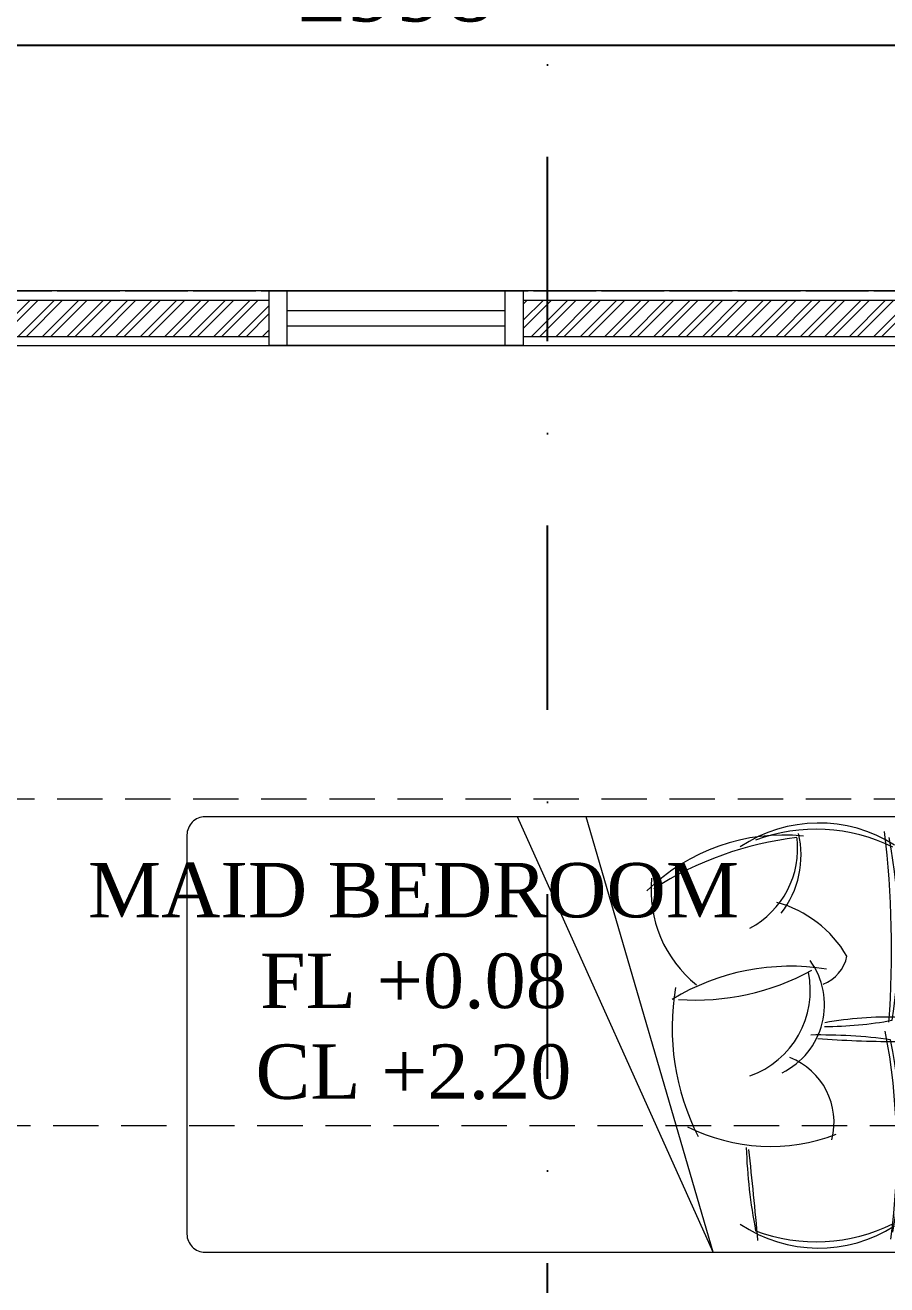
# Model space of a CAD drawing. Header units: millimetres. Extents: x -9564 to 494436, y -140371 to 4257.
# Drawn here: x 5496 to 7870, y -2690 to 781 of the extents above; entities that cross this region are included whole.
import ezdxf

# ---------------------------------------------------------------- set-up
doc = ezdxf.new("R2010")
doc.units = ezdxf.units.MM
doc.header["$MEASUREMENT"] = 0
for name, pattern in [('DASHDOTX2', [50.8, 25.4, -12.7, 0, -12.7]), ('HIDDEN2', [0.1875, 0.125, -0.0625]), ('SLD-Solid', [0])]:
    doc.linetypes.add(name, pattern=pattern)
doc.layers.get('DEFPOINTS').update_dxf_attribs({"lineweight": 18})
doc.layers.add('1', color=5, linetype='Continuous')
doc.layers.add('TEXT', color=4, linetype='Continuous')
for name, color, linetype, lineweight in [('28-Arsiran', 252, 'Continuous', 5), ('8', 8, 'Continuous', 5), ('AS', 8, 'HIDDEN2', 5), ('DIM', 1, 'Continuous', 5), ('DINDING', 1, 'Continuous', 20), ('DOOR OPENING', 4, 'SLD-Solid', 5), ('FURNITURE', 25, 'Continuous', 5)]:
    doc.layers.add(name, color=color, linetype=linetype, lineweight=lineweight)
doc.styles.add('style1', font='times.ttf', dxfattribs={"height": 0.15})
doc.styles.add('style2', font='times.ttf', dxfattribs={"height": 0.18})
doc.dimstyles.new('ISO-25', dxfattribs={"dimtxt": 0.18, "dimasz": 0.12, "dimexe": 0.1, "dimexo": 0.1, "dimgap": 0.0625, "dimtad": 1, "dimtoh": 1, "dimdec": 0, "dimlfac": 1000, "dimtxsty": 'style2', "dimblk": 'ARCHTICK', "dimcen": 0.15, "dimclrd": 1, "dimclre": 1, "dimclrt": 4, "dimadec": 0, "dimazin": 0, "dimtfac": 1, "dimtdec": 0, "dimtmove": 0, "dimatfit": 3, "dimldrblk": 'OBLIQUE', "dimfxl": 1, "dimarcsym": 0})

# ---------------------------------------------------------------- blocks, each defined once
blk = doc.blocks.new('BED SINGLE')
at = {"layer": 'FURNITURE', "color": 8}
for q in [(161068.5, 3604.1), (161258.1, 3604.1)]:
    blk.add_line((161607.7, 2404.1), q, dxfattribs=at)
at = {"layer": 'FURNITURE'}
blk.add_lwpolyline([(162158.2, 2404.1), (162158.2, 3604.1), (160208.2, 3604.1, 0.414214), (160158.2, 3554.1), (160158.2, 2454.1, 0.414214), (160208.2, 2404.1)], format="xyb", close=True, dxfattribs=at)
for centre, radius, start, end in [((161899, 3198.3), 388.7, 57.51, 123.8336), ((161802.2, 3015.6), 538.3, 84.187, 134.4731), ((161592.6, 3497.6), 257.6, 321.9188, 13.6704), ((160647, 3270.5), 1471.8, 351.1312, 10.8283), ((161770.6, 3401.6), 333.8, 174.3187, 231.2722), ((161697.7, 3057), 323, 30.2878, 74.5982), ((161706.6, 3085.9), 208.2, 296.1579, 35.8329), ((161871.6, 3242.5), 107.5, 291.6793, 347.8243), ((161820.3, 2567.5), 624.8, 80.8023, 121.3458), ((162156, 3022.8), 661.1, 170.337, 206.9462), ((161913.1, 4061.8), 1035.5, 270.066, 280.4699), ((161899.1, 1497.8), 1505.1, 82.4467, 90.8464), ((160690.7, 2707.5), 1434.3, 350.0425, 11.3525), ((161749, 2761.9), 192.1, 345.6348, 68.5705), ((161765.7, 3208.8), 512.8, 243.4974, 290.6974), ((163167.1, 2742.4), 1468.9, 181.9492, 190.9649), ((161899, 2804.5), 388.7, 236.1664, 302.49)]:
    blk.add_arc(centre, radius, start, end, dxfattribs=at)
at = {"layer": 'FURNITURE', "color": 8}
for centre, radius, start, end in [((161947.4, 2619.5), 933.6, 96.6966, 122.6196), ((161591.9, 3516.9), 248.9, 297.9999, 6.8459), ((161891.8, 3089.4), 480.3, 63.8667, 110.3164), ((159282, 3236), 2817.3, 355.9699, 6.6854), ((161560.2, 3758.6), 659.5, 265.8503, 298.9544), ((161627.2, 3124.7), 248.4, 289.1658, 11.9587), ((162086.7, 2106.6), 945.5, 87.9553, 100.411), ((162115.9, 5897.9), 2912.9, 265.6688, 269.8937), ((160358.2, 2681.6), 1755.6, 352.103, 10.8907), ((150141.1, 1409.6), 11635.5, 5.06479, 6.30469), ((161891.8, 2913.5), 480.3, 249.6836, 296.1333)]:
    blk.add_arc(centre, radius, start, end, dxfattribs=at)
blk = doc.blocks.new('_ArchTick')
at = {"color": 0, "linetype": 'ByBlock', "const_width": 0.15}
blk.add_lwpolyline([(-0.5, -0.5), (0.5, 0.5)], dxfattribs=at)
blk = doc.blocks.new('*D642')
at = {"layer": 'DEFPOINTS', "color": 0, "transparency": 16777216}
for p in [(211.8187, 169.5498), (208.8212, 169.0383), (211.8187, 169.0383)]:
    blk.add_point(p, dxfattribs=at)
at = {"layer": 'DIM', "color": 1, "lineweight": -2, "transparency": 16777216}
for p, q in [((208.8212, 169.1383), (208.8212, 169.6498)), ((211.8187, 169.1383), (211.8187, 169.6498)), ((208.8212, 169.5498), (211.8187, 169.5498))]:
    blk.add_line(p, q, dxfattribs=at)
at = {"layer": 'DIM', "color": 1, "lineweight": -2, "transparency": 16777216, "xscale": 0.12, "yscale": 0.12, "zscale": 0.12, "rotation": 180}
blk.add_blockref('_ArchTick', (208.8212, 169.5498), dxfattribs=at)
at = {"layer": 'DIM', "color": 1, "lineweight": -2, "transparency": 16777216, "xscale": 0.12, "yscale": 0.12, "zscale": 0.12}
blk.add_blockref('_ArchTick', (211.8187, 169.5498), dxfattribs=at)
at = {"layer": 'DIM', "color": 4, "transparency": 16777216, "insert": (210.32, 169.7041), "char_height": 0.18, "attachment_point": 5, "style": 'style2'}
blk.add_mtext('2998', dxfattribs=at)
blk = doc.blocks.new('_Oblique')
at = {"color": 0, "linetype": 'ByBlock', "lineweight": -2}
blk.add_line((-0.5, -0.5), (0.5, 0.5), dxfattribs=at)
blk = doc.blocks.new('pot')
at = {"layer": '1', "linetype": 'DASHDOTX2', "ltscale": 0.02}
blk.add_lwpolyline([(210.3553, 147.3958), (210.7323, 147.3958), (210.7323, 171.6414), (210.3553, 171.6414)], dxfattribs=at)
blk = doc.blocks.new('bv')
at = {"layer": 'DOOR OPENING', "linetype": 'Continuous', "ltscale": 10, "transparency": 33554687}
for p, q in [((197.4968, 194.6966), (197.4968, 195.3966)), ((197.4968, 195.3966), (197.6468, 195.3966)), ((197.6468, 195.3966), (197.6468, 194.6966)), ((197.4968, 195.3466), (197.6468, 195.3466)), ((197.5503, 195.3466), (197.5503, 194.7466)), ((197.5933, 195.3466), (197.5933, 194.7466)), ((197.6468, 194.7466), (197.4968, 194.7466)), ((197.6468, 194.6966), (197.4968, 194.6966))]:
    blk.add_line(p, q, dxfattribs=at)
blk = doc.blocks.new('as1')
at = {"layer": 'AS'}
for p, q in [((137.0131, 168.628), (158.5787, 168.628)), ((139.8733, 168.628), (158.5787, 168.628)), ((137.0131, 167.228), (158.5787, 167.228)), ((136.4396, 166.328), (158.5787, 166.328))]:
    blk.add_line(p, q, dxfattribs=at)
blk = doc.blocks.new('eshes')
at = {"layer": 'DIM'}
dim = blk.add_linear_dim(base=(211.818720909, 169.5497844856), p1=(208.8212209087, 169.038306122), p2=(211.818720909, 169.038306122), dimstyle='ISO-25', dxfattribs=at)
dim.commit()
dim.dimension.update_dxf_attribs({"geometry": '*D642', "text_midpoint": (210.3199709088, 169.7041013565)})

msp = doc.modelspace()

# ---------------------------------------------------------------- hatches: boundary and pattern name
at = {"layer": '28-Arsiran'}
h = msp.add_hatch(dxfattribs=at)
h.set_pattern_fill('ANSI32', color=256, scale=4.999999)
h.set_pattern_definition([(45, (-267698.027, -162929.193), (-33.675954, 33.675954), []), (45, (-267675.577, -162929.193), (-33.675954, 33.675954), [])])
h.paths.add_polyline_path([(3325.9622, -76.7073), (3325.9622, 23.2927), (1946.8413, 23.2927), (1946.8413, -76.7073)])
h.paths.add_polyline_path([(6168.0904, -76.7073), (6168.0904, 23.2927), (4025.962, 23.2927), (4025.962, -76.7073)])
h.paths.add_polyline_path([(6868.0902, 23.2927), (6868.0902, -76.7073), (9691.8398, -76.7073), (9691.8398, 23.2927)])

# ---------------------------------------------------------------- linework, layer by layer
at = {"layer": '8', "transparency": 33554687}
msp.add_line((7869.3402, 48.2927), (5191.8403, 48.2927), dxfattribs=at)
at = {"layer": '8'}
for p, q in [((4025.962, 23.2927), (6168.0904, 23.2927)), ((6868.0902, 23.2927), (9691.8398, 23.2927)), ((4025.962, -76.7073), (6168.0904, -76.7073)), ((6868.0902, -76.7073), (9691.8398, -76.7073))]:
    msp.add_line(p, q, dxfattribs=at)
at = {"layer": 'DINDING'}
msp.add_lwpolyline([(1946.8413, -101.7073), (9691.8398, -101.7073), (9691.8398, 48.2927), (1946.8413, 48.2927)], close=True, dxfattribs=at)

# ---------------------------------------------------------------- block references
at = {"xscale": 999.9998119083025, "yscale": 999.9998119083025, "zscale": 999.9998119083025}
for name, p in [('pot', (-203796.8411, -168824.0698)), ('eshes', (-203801.8411, -168824.0698)), ('as1', (-139866.4142, -168579.6489))]:
    msp.add_blockref(name, p, dxfattribs=at)
at = {"xscale": 999.9998119083025, "yscale": 999.9998119083025, "zscale": 999.9998119083025, "rotation": 89.9999999999863}
msp.add_blockref('bv', (201564.6459, -197598.4564), dxfattribs=at)
at = {"layer": '8', "transparency": 33554687}
msp.add_blockref('BED SINGLE', (-154216.3529, -5004.8891), dxfattribs=at)

# ---------------------------------------------------------------- texts
at = {"layer": 'TEXT', "insert": (6565.8679, -1854.4356), "char_height": 149.999972, "width": 3201.420249, "attachment_point": 5, "style": 'style1'}
msp.add_mtext('\\A1;MAID BEDROOM\\PFL +0.08\\PCL +2.20', dxfattribs=at)

doc.saveas('drawing.dxf')
